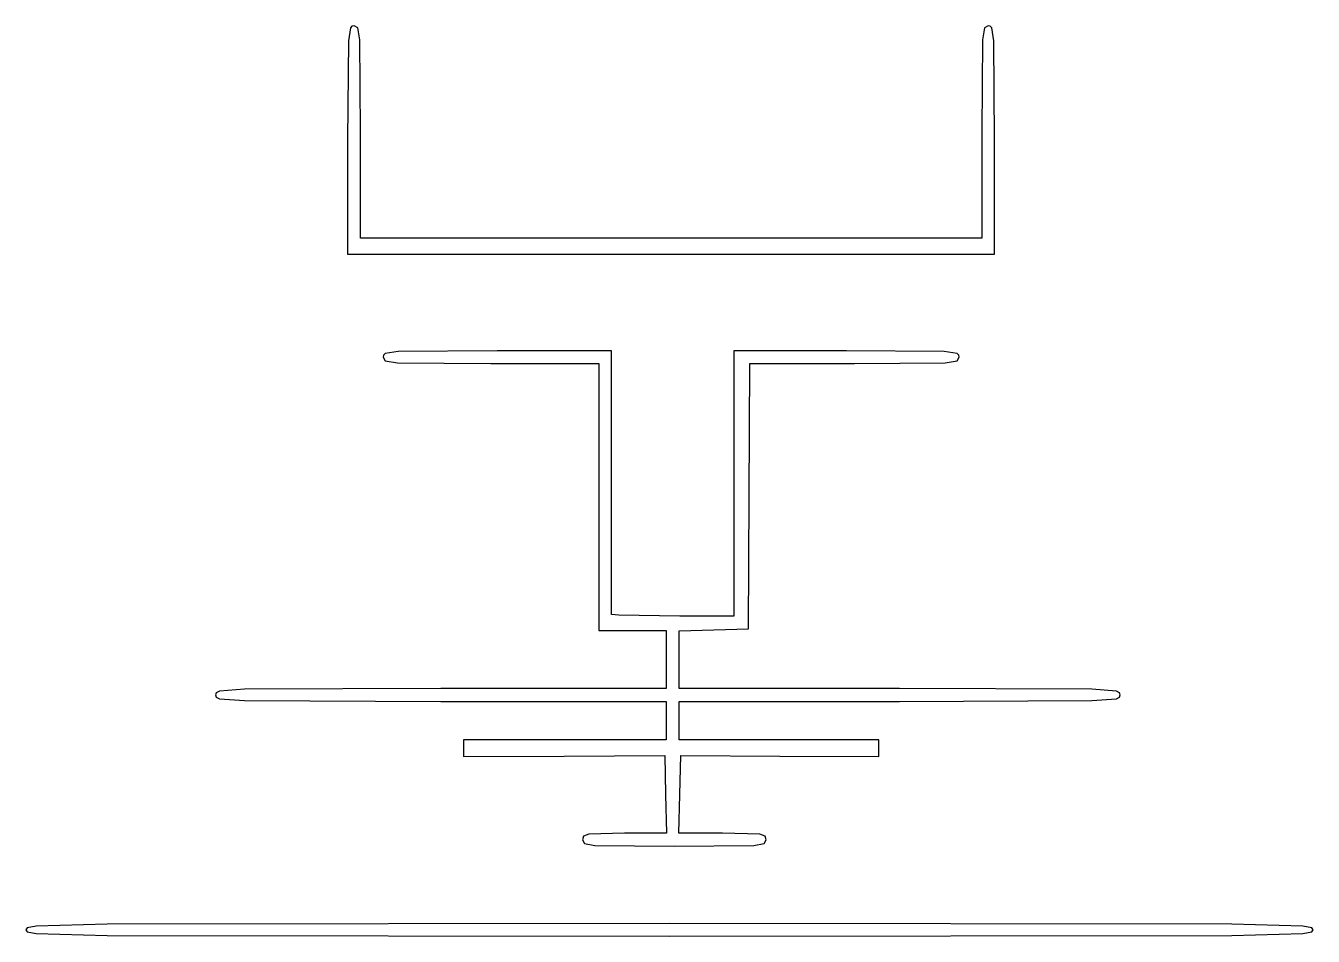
# Model space of a CAD drawing. Extents: x 0 to 106, y -58 to 17.
import ezdxf

# ---------------------------------------------------------------- set-up
doc = ezdxf.new("R2010")
doc.units = 0

msp = doc.modelspace()

# ---------------------------------------------------------------- linework, layer by layer
at = {"layer": 'Layer 1'}
for p, q in [((26.681478, 16.760414), (26.524382, 15.689679)), ((26.812736, 16.907278), (26.681478, 16.760414)), ((26.987402, 16.93322), (26.812736, 16.907278)), ((27.293326, 16.770749), (26.987402, 16.93322)), ((27.450422, 15.772361), (27.293326, 16.770749)), ((78.80441, 16.77075), (78.647314, 15.772362)), ((79.110334, 16.93322), (78.80441, 16.77075)), ((79.285, 16.907278), (79.110334, 16.93322)), ((79.416258, 16.760414), (79.285, 16.907278)), ((79.573354, 15.689679), (79.416258, 16.760414)), ((26.524382, 15.689679), (26.458236, 7.54052)), ((27.516568, 8.20198), (27.450422, 15.772361)), ((78.647314, 15.772362), (78.581168, 8.20198)), ((79.6395, 7.54052), (79.573354, 15.689679)), ((26.458236, 7.54052), (26.4583, 7.54052)), ((26.4583, 7.54052), (26.4583, -1.85218)), ((27.516568, -0.52926), (27.516568, 8.20198)), ((78.581168, 8.20198), (78.581168, -0.52926)), ((79.6395, -1.85218), (79.6395, 7.54052)), ((53.048868, -0.52926), (27.516568, -0.52926)), ((78.581168, -0.52926), (53.048868, -0.52926)), ((26.4583, -1.85218), (53.0489, -1.85218)), ((53.0489, -1.85218), (79.6395, -1.85218)), ((29.3687, -10.3188), (29.533238, -10.624724)), ((29.36873, -10.318819), (29.3687, -10.3188)), ((29.394672, -10.144153), (29.36873, -10.318819)), ((29.541536, -10.012895), (29.394672, -10.144153)), ((30.612271, -9.855798), (29.541536, -10.012895)), ((38.76143, -9.789653), (30.612271, -9.855798)), ((48.15413, -9.789653), (38.76143, -9.789653)), ((48.15413, -20.637553), (48.15413, -9.789653)), ((67.468681, -9.789644), (58.208281, -9.789644)), ((58.208281, -9.789644), (58.208281, -20.690444)), ((75.502087, -9.85579), (67.468681, -9.789644)), ((76.558352, -10.012886), (75.502087, -9.85579)), ((76.703408, -10.144144), (76.558352, -10.012886)), ((76.568687, -10.624734), (76.729091, -10.31881)), ((76.729091, -10.31881), (76.703408, -10.144144)), ((29.533238, -10.624724), (30.546094, -10.78182)), ((30.546094, -10.78182), (38.23223, -10.847966)), ((38.23223, -10.847966), (47.09576, -10.847966)), ((47.09576, -10.847966), (47.09576, -21.828166)), ((59.478274, -21.748776), (59.531191, -10.847976)), ((59.531191, -10.847976), (68.130141, -10.847976)), ((68.130141, -10.847976), (75.584769, -10.78183)), ((75.584769, -10.78183), (76.568687, -10.624734)), ((48.15413, -31.485453), (48.15413, -20.637553)), ((58.208281, -20.690444), (58.208281, -31.617744)), ((47.09576, -21.828166), (47.09576, -32.808366)), ((59.3989, -32.676076), (59.478274, -21.748776)), ((48.762671, -31.538369), (48.15413, -31.485453)), ((53.763291, -31.617744), (48.762671, -31.538369)), ((58.208281, -31.617744), (53.763291, -31.617744)), ((53.71036, -32.834826), (56.56786, -32.755451)), ((56.56786, -32.755451), (59.3989, -32.676076)), ((47.09576, -32.808366), (49.87388, -32.808366)), ((49.87388, -32.808366), (52.652, -32.808366)), ((52.652, -32.808366), (52.652, -35.189616)), ((53.71036, -35.189616), (53.71036, -32.834826)), ((52.652, -35.189616), (52.652, -37.570866)), ((53.71036, -37.570866), (53.71036, -35.189616)), ((15.65417, -37.925366), (15.6104, -38.100032)), ((15.925831, -37.794108), (15.65417, -37.925366)), ((17.99495, -37.637012), (15.925831, -37.794108)), ((34.1312, -37.570866), (17.99495, -37.637012)), ((52.652, -37.570866), (34.1312, -37.570866)), ((71.83426, -37.570866), (53.71036, -37.570866)), ((87.623219, -37.637012), (71.83426, -37.570866)), ((89.648929, -37.794108), (87.623219, -37.637012)), ((89.915165, -37.925366), (89.648929, -37.794108)), ((89.95816, -38.100032), (89.915165, -37.925366)), ((15.6104, -38.100032), (15.65417, -38.274698)), ((15.65417, -38.274698), (15.925832, -38.405956)), ((15.925832, -38.405956), (17.994953, -38.563052)), ((17.994953, -38.563052), (34.1312, -38.629198)), ((34.1312, -38.629198), (52.652, -38.629198)), ((52.652, -38.629198), (52.652, -40.216698)), ((53.71036, -40.216698), (53.71036, -38.629198)), ((53.71036, -38.629198), (71.83426, -38.629198)), ((71.83426, -38.629198), (87.623222, -38.563052)), ((87.623222, -38.563052), (89.64893, -38.405956)), ((89.64893, -38.405956), (89.915165, -38.274698)), ((89.915165, -38.274698), (89.95816, -38.100032)), ((52.652, -40.216698), (52.652, -41.804198)), ((53.71036, -41.804198), (53.71036, -40.216698)), ((44.31764, -41.804198), (35.98328, -41.804198)), ((35.98328, -41.804198), (35.98328, -42.465655)), ((52.652, -41.804198), (44.31764, -41.804198)), ((61.91243, -41.804198), (53.71036, -41.804198)), ((70.1145, -41.804198), (61.91243, -41.804198)), ((70.1145, -42.465655), (70.1145, -41.804198)), ((35.98328, -42.465655), (35.98328, -43.153571)), ((35.98328, -43.153571), (44.26473, -43.127113)), ((44.26473, -43.127113), (52.51972, -43.074196)), ((52.51972, -43.074196), (52.599095, -46.275646)), ((53.763265, -46.275646), (53.84264, -43.074196)), ((53.84264, -43.074196), (61.9918, -43.127113)), ((61.9918, -43.127113), (70.1145, -43.153571)), ((70.1145, -43.153571), (70.1145, -42.465655)), ((52.599095, -46.275646), (52.67847, -49.477096)), ((53.68389, -49.477096), (53.763265, -46.275646)), ((45.852638, -49.7115), (45.77285, -50.006262)), ((46.272251, -49.553164), (45.852638, -49.7115)), ((49.21243, -49.477096), (46.272251, -49.553164)), ((52.67847, -49.477096), (49.21243, -49.477096)), ((57.28222, -49.477096), (53.68389, -49.477096)), ((60.338153, -49.553164), (57.28222, -49.477096)), ((60.772234, -49.7115), (60.338153, -49.553164)), ((60.85409, -50.006262), (60.772234, -49.7115)), ((45.77285, -50.006262), (45.916717, -50.312186)), ((45.916717, -50.312186), (46.78488, -50.469282)), ((46.78488, -50.469282), (53.31347, -50.535428)), ((53.31347, -50.535428), (59.842059, -50.469282)), ((59.842059, -50.469282), (60.710222, -50.312186)), ((60.710222, -50.312186), (60.85409, -50.006262)), ((0.852866, -57.108676), (0.110949, -57.239934)), ((6.684025, -56.95158), (0.852866, -57.108676)), ((52.9166, -56.885434), (6.684025, -56.95158)), ((99.149172, -56.95158), (52.9166, -56.885434)), ((104.980333, -57.108676), (99.149172, -56.95158)), ((105.722251, -57.239934), (104.980333, -57.108676)), ((0.110949, -57.239934), (0, -57.4146)), ((0, -57.4146), (0.110949, -57.589266)), ((0, -57.4146), (0, -57.4146)), ((0.110949, -57.589266), (0.852867, -57.720524)), ((0.852867, -57.720524), (6.684028, -57.87762)), ((6.684028, -57.87762), (52.9166, -57.943766)), ((52.9166, -57.943766), (99.149175, -57.87762)), ((99.149175, -57.87762), (104.980334, -57.720524)), ((104.980334, -57.720524), (105.722251, -57.589266)), ((105.8332, -57.4146), (105.722251, -57.239934)), ((105.722251, -57.589266), (105.8332, -57.4146))]:
    msp.add_line(p, q, dxfattribs=at)

doc.saveas('drawing.dxf')
